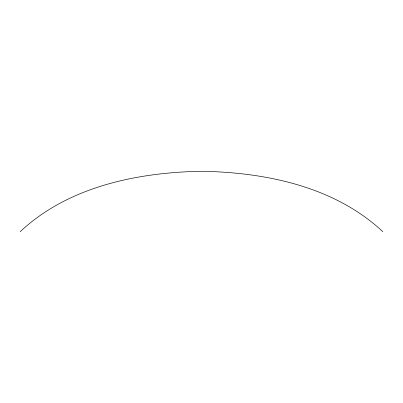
<?xml version="1.0" encoding="UTF-8"?>
<svg xmlns="http://www.w3.org/2000/svg" width="403" height="403" viewBox="0 0 403 403"><rect width="100%" height="100%" fill="white"/><g stroke="black" fill="none" stroke-linecap="round" stroke-linejoin="round"><path stroke-width="0.6" d="M20.15 231.725C68.298 186.513 137.423 172.424 201.5 171.275C265.683 172.378 334.601 186.508 382.85 231.725"/></g></svg>
